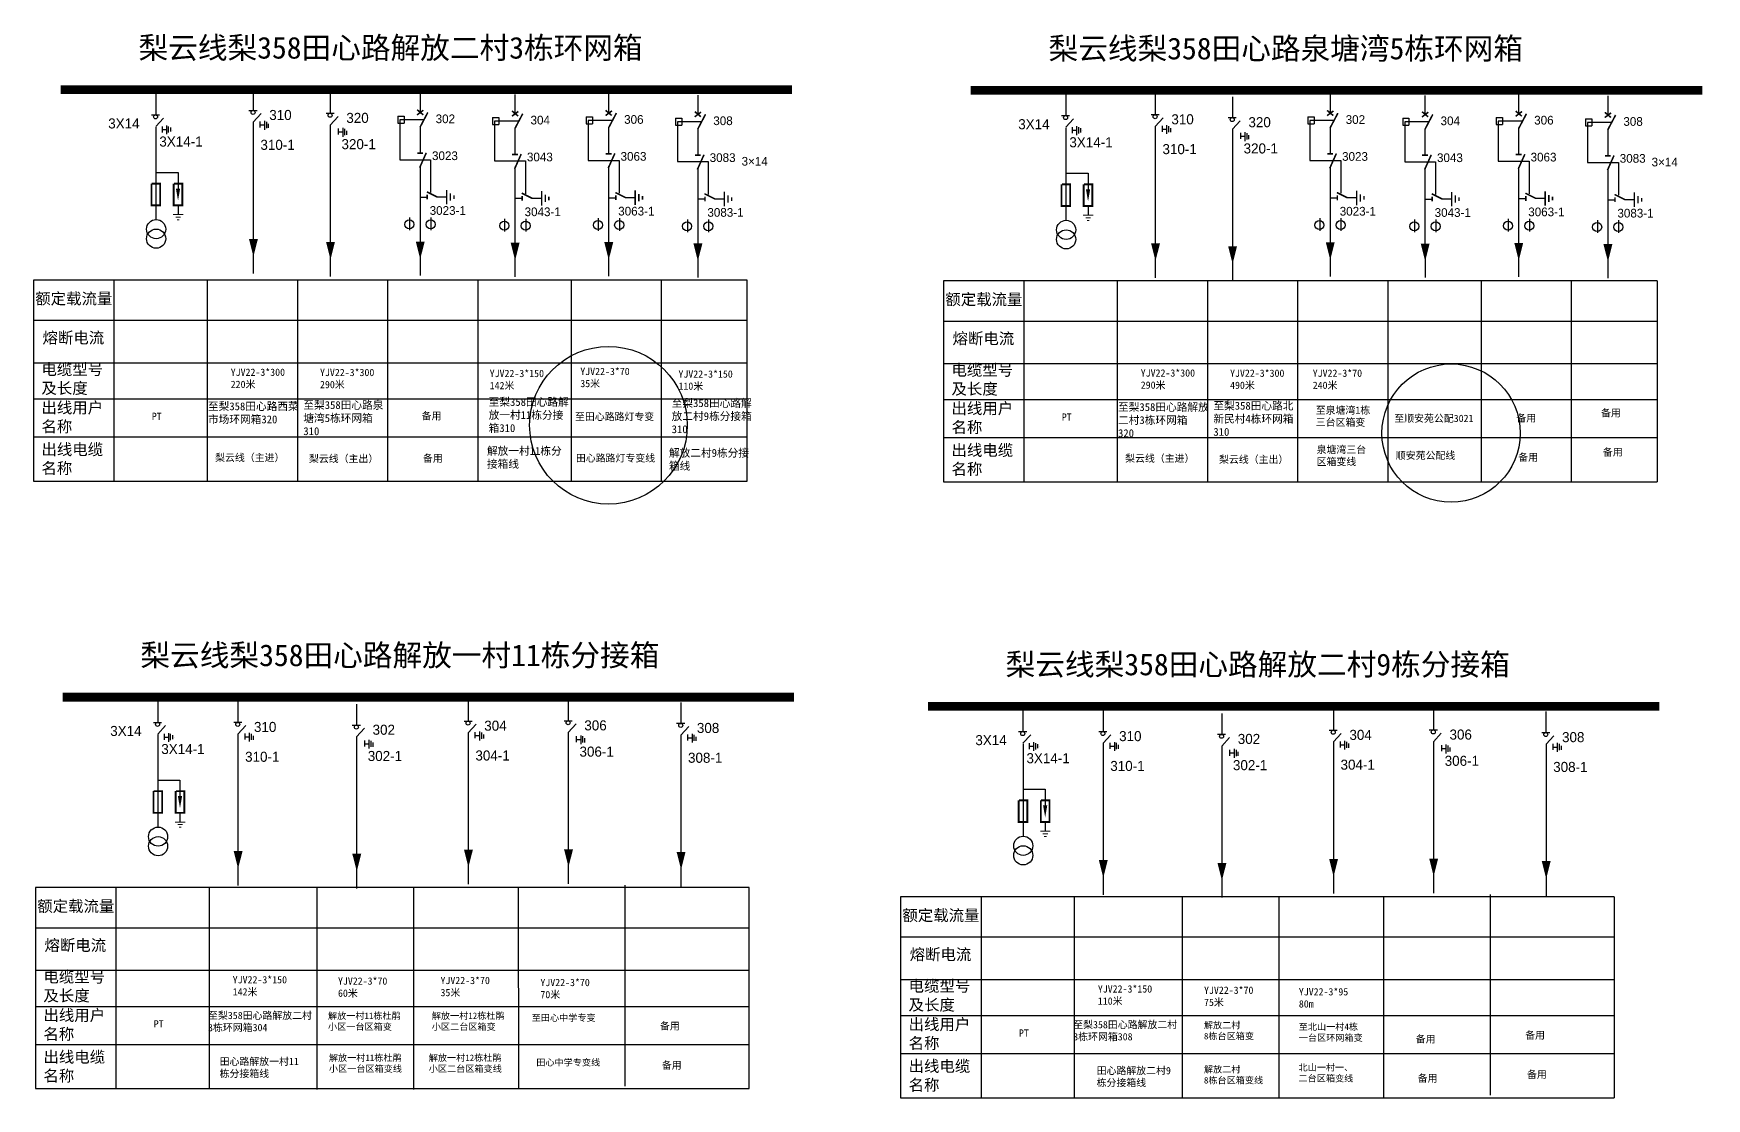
# Model space of a CAD drawing. Extents: x 69 to 1079, y -405 to -10.
# Drawn here: x 486.7 to 871.3, y -258.3 to -13.5 of the extents above; entities that cross this region are included whole.
import ezdxf

# ---------------------------------------------------------------- set-up
doc = ezdxf.new("R2010")
doc.units = 0
doc.header["$LTSCALE"] = 0.774411
doc.linetypes.add('DASHED', pattern=[0.45, 0.3, -0.15])
doc.linetypes.add('DASHED2', pattern=[9.525, 6.35, -3.175])
doc.layers.get('0').update_dxf_attribs({"linetype": 'CONTINUOUS'})
doc.layers.add('F11', color=7, linetype='CONTINUOUS')
doc.styles.add('hztxt_txtstyle_0.00_0_0', font='', dxfattribs={"bigfont": 'hztxt.shx'})
doc.styles.add('hztxt_txtstyle_1.67_0_0', font='', dxfattribs={"height": 1.668838, "bigfont": 'hztxt.shx'})
doc.styles.add('hztxt_txtstyle_2.00_0_0', font='', dxfattribs={"height": 2, "bigfont": 'hztxt.shx'})
doc.styles.add('hztxt_txtstyle_2.31_0_0', font='', dxfattribs={"height": 2.307931, "bigfont": 'hztxt.shx'})
doc.styles.add('KaiTi_GB2312_txtstyle_1.80_0_0', font='', dxfattribs={"height": 1.8})
doc.styles.add('KaiTi_GB2312_txtstyle_5.00_0_0', font='', dxfattribs={"height": 5})
doc.styles.add('SimSun_txtstyle_1.50_0_0', font='', dxfattribs={"height": 1.5})
doc.styles.add('字体', font='', dxfattribs={"height": 2.5})
doc.styles.get('hztxt_txtstyle_0.00_0_0').set_extended_font_data('hztxt')
doc.styles.get('hztxt_txtstyle_1.67_0_0').set_extended_font_data('hztxt')
doc.styles.get('hztxt_txtstyle_2.00_0_0').set_extended_font_data('hztxt')
doc.styles.get('hztxt_txtstyle_2.31_0_0').set_extended_font_data('hztxt')
doc.styles.get('KaiTi_GB2312_txtstyle_1.80_0_0').set_extended_font_data('KaiTi_GB2312')
doc.styles.get('KaiTi_GB2312_txtstyle_5.00_0_0').set_extended_font_data('KaiTi_GB2312')
doc.styles.get('SimSun_txtstyle_1.50_0_0').set_extended_font_data('SimSun')
doc.styles.get('字体').set_extended_font_data('KaiTi_GB2312')

# ---------------------------------------------------------------- blocks, each defined once
blk = doc.blocks.new('JD')
for points in [[(-2, 0.2), (-2, -0.2), (2, 0.2), (2, -0.2)], [(1, -1.2), (1, -0.8), (-1, -1.2), (-1, -0.8)], [(-0.5, -1.8), (-0.5, -2.2), (0.5, -1.8), (0.5, -2.2)]]:
    blk.add_trace(points)

msp = doc.modelspace()

# ---------------------------------------------------------------- linework, layer by layer
for p, q in [((575.52, -27.27), (575.52, -31.7)), ((597.34, -27.57), (597.34, -31.99)), ((618.87, -27.42), (618.87, -31.84)), ((639.37, -27.71), (639.37, -32.14)), ((784.75, -27.44), (784.75, -31.87)), ((806.57, -27.74), (806.57, -32.16)), ((828.09, -27.59), (828.09, -32.01)), ((848.59, -27.88), (848.59, -32.31)), ((570.4, -32.53), (571.84, -32.53)), ((570.4, -32.53), (570.4, -34.13)), ((570.4, -34.13), (571.84, -34.13)), ((570.86, -33.37), (570.86, -42.52)), ((576.24, -33.37), (570.86, -33.37)), ((571.84, -32.53), (571.84, -34.13)), ((592.22, -32.83), (593.66, -32.83)), ((592.22, -32.83), (592.22, -34.42)), ((592.22, -34.42), (593.66, -34.42)), ((592.68, -33.66), (592.68, -42.82)), ((598.06, -33.66), (592.68, -33.66)), ((593.66, -32.83), (593.66, -34.42)), ((613.74, -32.68), (615.18, -32.68)), ((613.74, -32.68), (613.74, -34.28)), ((613.74, -34.28), (615.18, -34.28)), ((614.2, -33.51), (614.2, -42.67)), ((619.59, -33.51), (614.2, -33.51)), ((615.18, -32.68), (615.18, -34.28)), ((634.24, -32.97), (635.68, -32.97)), ((634.24, -32.97), (634.24, -34.57)), ((634.24, -34.57), (635.68, -34.57)), ((634.7, -33.81), (634.7, -42.96)), ((640.09, -33.81), (634.7, -33.81)), ((635.68, -32.97), (635.68, -34.57)), ((779.63, -32.7), (781.07, -32.7)), ((779.63, -32.7), (779.63, -34.3)), ((779.63, -34.3), (781.07, -34.3)), ((780.08, -33.53), (780.08, -42.69)), ((785.47, -33.53), (780.08, -33.53)), ((781.07, -32.7), (781.07, -34.3)), ((801.44, -32.99), (802.88, -32.99)), ((801.44, -32.99), (801.44, -34.59)), ((801.44, -34.59), (802.88, -34.59)), ((801.9, -33.83), (801.9, -42.99)), ((807.29, -33.83), (801.9, -33.83)), ((802.88, -32.99), (802.88, -34.59)), ((822.97, -32.85), (824.41, -32.85)), ((822.97, -32.85), (822.97, -34.45)), ((822.97, -34.45), (824.41, -34.45)), ((823.43, -33.68), (823.43, -42.84)), ((828.81, -33.68), (823.43, -33.68)), ((824.41, -32.85), (824.41, -34.45)), ((843.47, -33.14), (844.91, -33.14)), ((843.47, -33.14), (843.47, -34.74)), ((843.93, -33.97), (843.93, -43.13)), ((849.31, -33.97), (843.93, -33.97)), ((844.91, -33.14), (844.91, -34.74)), ((514.81, -35.02), (514.81, -56.37)), ((575.52, -34.97), (575.52, -40.92)), ((597.34, -35.27), (597.34, -41.21)), ((618.87, -35.12), (618.87, -41.07)), ((639.37, -35.41), (639.37, -41.36)), ((724.03, -35.19), (724.03, -56.54)), ((784.75, -35.14), (784.75, -41.09)), ((806.57, -35.43), (806.57, -41.38)), ((828.09, -35.29), (828.09, -41.24)), ((843.47, -34.74), (844.91, -34.74)), ((848.59, -35.58), (848.59, -41.53)), ((514.79, -45.48), (519.89, -45.48)), ((519.89, -45.48), (519.89, -49.21)), ((570.86, -42.52), (577.96, -42.52)), ((575.52, -43.9), (575.52, -61.46)), ((577.96, -42.52), (577.96, -50.08)), ((592.68, -42.82), (599.78, -42.82)), ((597.34, -44.19), (597.34, -61.75)), ((599.78, -42.82), (599.78, -50.37)), ((614.2, -42.67), (621.3, -42.67)), ((618.87, -44.04), (618.87, -61.61)), ((621.3, -42.67), (621.3, -50.23)), ((634.7, -42.96), (641.8, -42.96)), ((639.37, -44.34), (639.37, -61.9)), ((641.8, -42.96), (641.8, -50.52)), ((724.01, -45.65), (729.11, -45.65)), ((729.11, -45.65), (729.11, -49.38)), ((780.08, -42.69), (787.19, -42.69)), ((784.75, -44.07), (784.75, -61.63)), ((787.19, -42.69), (787.19, -50.25)), ((801.9, -42.99), (809, -42.99)), ((806.57, -44.36), (806.57, -61.92)), ((809, -42.99), (809, -50.54)), ((823.43, -42.84), (830.53, -42.84)), ((828.09, -44.21), (828.09, -61.78)), ((830.53, -42.84), (830.53, -50.39)), ((843.93, -43.13), (851.03, -43.13)), ((848.59, -44.51), (848.59, -62.07)), ((851.03, -43.13), (851.03, -50.69)), ((519.89, -53.12), (519.89, -55.05)), ((575.52, -51.11), (577.18, -51.11)), ((579.35, -51.06), (581.62, -51.06)), ((597.34, -51.4), (599, -51.4)), ((601.17, -51.36), (603.43, -51.36)), ((618.87, -51.26), (620.53, -51.26)), ((622.7, -51.21), (624.96, -51.21)), ((639.37, -51.55), (641.03, -51.55)), ((643.2, -51.5), (645.46, -51.5)), ((729.11, -53.29), (729.11, -55.22)), ((784.75, -51.28), (786.41, -51.28)), ((788.58, -51.23), (790.84, -51.23)), ((806.57, -51.57), (808.23, -51.57)), ((810.4, -51.52), (812.66, -51.52)), ((828.09, -51.42), (829.75, -51.42)), ((831.92, -51.38), (834.18, -51.38)), ((848.59, -51.72), (850.25, -51.72)), ((852.42, -51.67), (854.68, -51.67)), ((573.14, -55.8), (573.14, -58.73)), ((578.02, -55.8), (578.02, -58.73)), ((594.95, -56.09), (594.95, -59.02)), ((599.83, -56.09), (599.83, -59.02)), ((616.48, -55.95), (616.48, -58.87)), ((621.36, -55.95), (621.36, -58.87)), ((636.98, -56.24), (636.98, -59.17)), ((641.86, -56.24), (641.86, -59.17)), ((782.36, -55.97), (782.36, -58.9)), ((787.24, -55.97), (787.24, -58.9)), ((804.18, -56.26), (804.18, -59.19)), ((809.06, -56.26), (809.06, -59.19)), ((825.7, -56.12), (825.7, -59.04)), ((830.58, -56.12), (830.58, -59.04)), ((846.2, -56.41), (846.2, -59.33)), ((851.08, -56.41), (851.08, -59.33)), ((575.53, -63.82), (575.53, -69.17)), ((597.35, -64.11), (597.35, -69.46)), ((618.88, -63.97), (618.88, -69.31)), ((639.37, -64.26), (639.37, -69.61)), ((784.76, -63.99), (784.76, -69.34)), ((806.58, -64.28), (806.58, -69.63)), ((828.1, -64.13), (828.1, -69.48)), ((848.6, -64.43), (848.6, -69.77)), ((515.26, -174.66), (515.26, -196)), ((714.17, -176.77), (714.17, -198.11)), ((515.24, -185.11), (520.34, -185.11)), ((520.34, -185.11), (520.34, -188.84)), ((714.15, -187.22), (719.25, -187.22)), ((719.25, -187.22), (719.25, -190.95)), ((520.34, -192.75), (520.34, -194.68)), ((719.25, -194.86), (719.25, -196.79))]:
    msp.add_line(p, q)
at = {"linetype": 'Continuous'}
for p, q in [((486.65, -70.21), (486.65, -116.38)), ((515.6, -70.21), (486.65, -70.21)), ((650.7, -70.21), (515.6, -70.21)), ((610.33, -116.38), (610.32, -70.21)), ((631.03, -116.38), (631.02, -70.21)), ((650.77, -116.38), (650.76, -70.21)), ((695.87, -70.38), (695.87, -116.55)), ((724.83, -70.38), (695.87, -70.38)), ((859.93, -70.38), (724.83, -70.38)), ((819.55, -116.55), (819.54, -70.38)), ((840.25, -116.55), (840.25, -70.38)), ((860, -116.55), (859.99, -70.38)), ((486.65, -116.38), (650.7, -116.38)), ((695.87, -116.55), (859.93, -116.55)), ((487.11, -209.84), (487.11, -256.01)), ((516.06, -209.84), (487.11, -209.84)), ((651.16, -209.84), (516.06, -209.84)), ((598.21, -256.01), (598.2, -209.84)), ((622.72, -255.44), (622.72, -209.27)), ((651.23, -256.01), (651.22, -209.84)), ((821.63, -257.55), (821.62, -211.38)), ((686.01, -211.95), (686.01, -258.12)), ((714.97, -211.95), (686.01, -211.95)), ((850.07, -211.95), (714.97, -211.95)), ((797.12, -258.12), (797.11, -211.95)), ((850.13, -258.12), (850.13, -211.95)), ((487.11, -256.01), (651.16, -256.01)), ((686.01, -258.12), (850.07, -258.12))]:
    msp.add_line(p, q, dxfattribs=at)
at = {"linetype": 'ByBlock'}
for p, q in [((505.14, -70.1), (505.14, -116.38)), ((526.55, -70.1), (526.55, -116.38)), ((547.36, -70.1), (547.36, -116.38)), ((568.02, -70.1), (568.02, -116.38)), ((588.84, -70.1), (588.84, -116.38)), ((714.37, -70.27), (714.37, -116.55)), ((735.77, -70.27), (735.77, -116.55)), ((756.59, -70.27), (756.59, -116.55)), ((777.25, -70.27), (777.25, -116.55)), ((798.06, -70.27), (798.06, -116.55)), ((486.82, -79.44), (650.76, -79.44)), ((696.05, -79.6), (859.99, -79.6)), ((486.82, -89.18), (650.77, -89.18)), ((696.05, -89.34), (859.99, -89.34)), ((486.82, -97.5), (650.77, -97.5)), ((696.05, -97.66), (859.99, -97.66)), ((486.82, -106.23), (650.77, -106.23)), ((696.05, -106.39), (859.99, -106.39)), ((505.6, -209.73), (505.6, -256.01)), ((527.01, -209.73), (527.01, -256.01)), ((551.82, -209.92), (551.82, -256.2)), ((574.05, -209.92), (574.05, -256.2)), ((704.51, -211.84), (704.51, -258.12)), ((725.91, -211.84), (725.91, -258.12)), ((750.72, -212.03), (750.72, -258.31)), ((772.96, -212.03), (772.96, -258.31)), ((487.28, -219.07), (651.22, -219.07)), ((686.18, -221.18), (850.13, -221.18)), ((487.28, -228.81), (651.22, -228.81)), ((686.18, -230.92), (850.13, -230.92)), ((487.28, -237.13), (651.22, -237.13)), ((686.18, -239.24), (850.13, -239.24)), ((487.28, -245.86), (651.23, -245.86)), ((686.18, -247.97), (850.13, -247.97))]:
    msp.add_line(p, q, dxfattribs=at)
for points, const_width in [([(492.93, -26.43), (661.08, -26.43)], 2), ([(702.15, -26.6), (870.3, -26.6)], 2), ([(574.84, -32.23), (576.3, -31.14)], 0.36), ([(574.85, -31.03), (576.26, -32.21)], 0.36), ([(575.52, -35.07), (577.32, -31.65)], 0.36), ([(596.66, -32.53), (598.12, -31.43)], 0.36), ([(596.67, -31.33), (598.08, -32.5)], 0.36), ([(597.34, -35.36), (599.14, -31.94)], 0.36), ([(618.18, -32.38), (619.64, -31.29)], 0.36), ([(618.19, -31.18), (619.6, -32.36)], 0.36), ([(618.87, -35.21), (620.67, -31.8)], 0.36), ([(638.68, -32.67), (640.14, -31.58)], 0.36), ([(638.69, -31.47), (640.1, -32.65)], 0.36), ([(639.37, -35.5), (641.16, -32.09)], 0.36), ([(784.06, -32.4), (785.53, -31.31)], 0.36), ([(784.08, -31.2), (785.49, -32.38)], 0.36), ([(784.75, -35.23), (786.55, -31.82)], 0.36), ([(805.88, -32.7), (807.34, -31.6)], 0.36), ([(805.89, -31.5), (807.3, -32.67)], 0.36), ([(806.57, -35.53), (808.37, -32.11)], 0.36), ([(827.41, -32.55), (828.87, -31.45)], 0.36), ([(827.42, -31.35), (828.83, -32.52)], 0.36), ([(828.09, -35.38), (829.89, -31.97)], 0.36), ([(847.9, -32.84), (849.37, -31.75)], 0.36), ([(847.92, -31.64), (849.33, -32.82)], 0.36), ([(848.59, -35.67), (850.39, -32.26)], 0.36), ([(574.88, -41.02), (576.21, -41.02)], 0.36), ([(575.45, -44.34), (576.96, -40.94)], 0.36), ([(596.69, -41.31), (598.03, -41.31)], 0.36), ([(597.27, -44.63), (598.78, -41.23)], 0.36), ([(618.22, -41.16), (619.55, -41.16)], 0.36), ([(618.79, -44.48), (620.31, -41.09)], 0.36), ([(638.72, -41.46), (640.05, -41.46)], 0.36), ([(639.29, -44.78), (640.81, -41.38)], 0.36), ([(784.1, -41.19), (785.44, -41.19)], 0.36), ([(784.67, -44.51), (786.19, -41.11)], 0.36), ([(805.92, -41.48), (807.25, -41.48)], 0.36), ([(806.49, -44.8), (808.01, -41.4)], 0.36), ([(827.44, -41.33), (828.78, -41.33)], 0.36), ([(828.02, -44.65), (829.53, -41.26)], 0.36), ([(847.94, -41.62), (849.28, -41.62)], 0.36), ([(848.52, -44.95), (850.03, -41.55)], 0.36), ([(513.79, -48.03), (513.79, -53), (515.78, -53), (515.78, -48.03), (513.85, -48.03)], 0.42), ([(518.89, -48.03), (518.89, -53), (520.88, -53), (520.88, -48.03), (518.95, -48.03)], 0.42), ([(577.09, -49.91), (579.49, -51.11)], 0.36), ([(620.43, -50.06), (622.83, -51.26)], 0.36), ([(723.02, -48.2), (723.02, -53.17), (725.01, -53.17), (725.01, -48.2), (723.08, -48.2)], 0.42), ([(728.11, -48.2), (728.11, -53.17), (730.1, -53.17), (730.1, -48.2), (728.18, -48.2)], 0.42), ([(786.32, -50.08), (788.72, -51.28)], 0.36), ([(577.18, -50.56), (577.18, -51.66)], 0.36), ([(598.91, -50.2), (601.31, -51.4)], 0.36), ([(599, -50.85), (599, -51.96)], 0.36), ([(620.53, -50.7), (620.53, -51.81)], 0.36), ([(640.93, -50.35), (643.33, -51.55)], 0.36), ([(641.03, -51), (641.03, -52.1)], 0.36), ([(786.41, -50.72), (786.41, -51.83)], 0.36), ([(808.13, -50.37), (810.53, -51.57)], 0.36), ([(808.23, -51.02), (808.23, -52.12)], 0.36), ([(829.66, -50.23), (832.06, -51.42)], 0.36), ([(829.75, -50.87), (829.75, -51.98)], 0.36), ([(850.16, -50.52), (852.56, -51.72)], 0.36), ([(850.25, -51.16), (850.25, -52.27)], 0.36), ([(493.38, -166.06), (661.53, -166.06)], 2), ([(692.29, -168.17), (860.44, -168.17)], 2), ([(514.25, -187.66), (514.25, -192.63), (516.24, -192.63), (516.24, -187.66), (514.31, -187.66)], 0.42), ([(519.35, -187.66), (519.35, -192.63), (521.34, -192.63), (521.34, -187.66), (519.41, -187.66)], 0.42), ([(713.15, -189.77), (713.15, -194.74), (715.14, -194.74), (715.14, -189.77), (713.22, -189.77)], 0.42), ([(718.25, -189.77), (718.25, -194.74), (720.24, -194.74), (720.24, -189.77), (718.32, -189.77)], 0.42)]:
    msp.add_lwpolyline(points, dxfattribs=dict(const_width=const_width))
for points in [[(519.89, -49.15, 0.98, 0, 0), (519.89, -51.94, 0, 0, 0)], [(729.11, -49.31, 0.98, 0, 0), (729.11, -52.11, 0, 0, 0)], [(537.22, -60.75, 2.05, 0, 0), (537.22, -64.82, 0, 0, 0)], [(554.94, -61.42, 2.05, 0, 0), (554.94, -65.48, 0, 0, 0)], [(575.57, -61.33, 2.05, 0, 0), (575.57, -65.39, 0, 0, 0)], [(597.39, -61.62, 2.05, 0, 0), (597.39, -65.68, 0, 0, 0)], [(618.91, -61.47, 2.05, 0, 0), (618.91, -65.54, 0, 0, 0)], [(639.41, -61.77, 2.05, 0, 0), (639.41, -65.83, 0, 0, 0)], [(744.62, -61.74, 2.05, 0, 0), (744.62, -65.8, 0, 0, 0)], [(762.34, -62.41, 2.05, 0, 0), (762.34, -66.47, 0, 0, 0)], [(784.79, -61.5, 2.05, 0, 0), (784.79, -65.56, 0, 0, 0)], [(806.61, -61.79, 2.05, 0, 0), (806.61, -65.85, 0, 0, 0)], [(828.13, -61.64, 2.05, 0, 0), (828.13, -65.71, 0, 0, 0)], [(848.63, -61.93, 2.05, 0, 0), (848.63, -66, 0, 0, 0)], [(520.34, -188.78, 0.98, 0, 0), (520.34, -191.57, 0, 0, 0)], [(719.25, -190.89, 0.98, 0, 0), (719.25, -193.68, 0, 0, 0)], [(533.7, -201.41, 2.05, 0, 0), (533.7, -205.47, 0, 0, 0)], [(560.98, -202.05, 2.05, 0, 0), (560.98, -206.11, 0, 0, 0)], [(586.65, -201.11, 2.05, 0, 0), (586.65, -205.18, 0, 0, 0)], [(609.66, -201.04, 2.05, 0, 0), (609.66, -205.11, 0, 0, 0)], [(635.54, -201.64, 2.05, 0, 0), (635.54, -205.7, 0, 0, 0)], [(732.61, -203.52, 2.05, 0, 0), (732.61, -207.58, 0, 0, 0)], [(759.89, -204.16, 2.05, 0, 0), (759.89, -208.22, 0, 0, 0)], [(785.56, -203.22, 2.05, 0, 0), (785.56, -207.29, 0, 0, 0)], [(808.57, -203.15, 2.05, 0, 0), (808.57, -207.22, 0, 0, 0)], [(834.44, -203.75, 2.05, 0, 0), (834.44, -207.81, 0, 0, 0)]]:
    msp.add_lwpolyline(points, format="xyseb")
for centre, radius in [((514.85, -58.48), 2.2), ((573.08, -57.39), 1.04), ((577.96, -57.39), 1.04), ((594.9, -57.69), 1.04), ((599.78, -57.69), 1.04), ((616.43, -57.54), 1.04), ((621.31, -57.54), 1.04), ((636.93, -57.83), 1.04), ((641.81, -57.83), 1.04), ((724.07, -58.65), 2.2), ((782.31, -57.56), 1.04), ((787.19, -57.56), 1.04), ((804.13, -57.85), 1.04), ((809.01, -57.85), 1.04), ((825.65, -57.71), 1.04), ((830.53, -57.71), 1.04), ((846.15, -58), 1.04), ((851.03, -58), 1.04), ((514.85, -60.68), 2.2), ((724.07, -60.84), 2.2), ((515.3, -198.11), 2.2), ((515.3, -200.31), 2.2), ((714.21, -200.22), 2.2), ((714.21, -202.42), 2.2)]:
    msp.add_circle(centre, radius)
at = {"color": 1, "linetype": 'Continuous'}
for centre, radius in [((618.85, -103.56), 18.12), ((812.57, -105.36), 15.89)]:
    msp.add_circle(centre, radius, dxfattribs=at)
at = {"layer": 'F11', "lineweight": -3}
for p, q in [((537.16, -26.39), (537.16, -31.15)), ((514.75, -27.41), (514.75, -32.17)), ((554.89, -27.05), (554.89, -31.81)), ((723.97, -27.58), (723.97, -32.34)), ((744.56, -27.37), (744.56, -32.13)), ((762.29, -28.04), (762.29, -32.8)), ((513.79, -32.21), (515.64, -32.21)), ((514.76, -34.91), (516.56, -32.94)), ((536.2, -31.19), (538.06, -31.19)), ((537.17, -33.88), (538.98, -31.91)), ((537.17, -33.88), (537.17, -68.7)), ((538.73, -33.77), (538.73, -35.15)), ((538.77, -34.53), (539.75, -34.53)), ((539.76, -33.6), (539.76, -35.63)), ((540.19, -33.82), (540.19, -35.24)), ((540.64, -34.27), (540.64, -35.2)), ((553.93, -31.85), (555.78, -31.85)), ((554.9, -34.55), (556.7, -32.58)), ((554.9, -34.55), (554.9, -69.37)), ((723.01, -32.38), (724.87, -32.38)), ((723.98, -35.08), (725.79, -33.11)), ((743.6, -32.17), (745.46, -32.17)), ((744.57, -34.87), (746.37, -32.9)), ((747.15, -34.59), (747.15, -36.61)), ((761.33, -32.84), (763.18, -32.84)), ((762.29, -35.54), (764.1, -33.57)), ((516.21, -34.87), (516.21, -36.25)), ((516.23, -35.59), (517.21, -35.59)), ((517.22, -34.67), (517.22, -36.69)), ((517.65, -34.88), (517.65, -36.31)), ((518.14, -35.13), (518.14, -36.07)), ((518.61, -35.72), (518.61, -35.72)), ((556.72, -35.39), (556.72, -36.77)), ((556.76, -36.15), (557.74, -36.15)), ((557.75, -35.22), (557.75, -37.24)), ((558.18, -35.44), (558.18, -36.86)), ((558.63, -35.88), (558.63, -36.82)), ((725.43, -35.04), (725.43, -36.42)), ((725.45, -35.76), (726.44, -35.76)), ((726.44, -34.83), (726.44, -36.86)), ((726.88, -35.05), (726.88, -36.48)), ((727.37, -35.3), (727.37, -36.24)), ((727.83, -35.89), (727.83, -35.89)), ((744.57, -34.87), (744.57, -69.69)), ((746.12, -34.76), (746.12, -36.14)), ((746.16, -35.52), (747.15, -35.52)), ((747.59, -34.81), (747.59, -36.23)), ((748.04, -35.25), (748.04, -36.19)), ((762.29, -35.54), (762.29, -70.36)), ((764.12, -36.37), (764.12, -37.76)), ((764.16, -37.13), (765.14, -37.13)), ((765.14, -36.21), (765.14, -38.23)), ((765.58, -36.42), (765.58, -37.85)), ((766.03, -36.87), (766.03, -37.81)), ((515.21, -167.05), (515.21, -171.81)), ((533.65, -167.04), (533.65, -171.8)), ((560.92, -167.68), (560.92, -172.44)), ((586.6, -166.75), (586.6, -171.51)), ((609.61, -166.68), (609.61, -171.44)), ((635.48, -167.27), (635.48, -172.03)), ((714.11, -169.16), (714.11, -173.92)), ((732.55, -169.15), (732.55, -173.91)), ((785.5, -168.86), (785.5, -173.62)), ((808.51, -168.79), (808.51, -173.55)), ((514.25, -171.85), (516.1, -171.85)), ((515.21, -174.55), (517.02, -172.57)), ((532.69, -171.84), (534.54, -171.84)), ((533.66, -174.54), (535.46, -172.57)), ((559.96, -172.48), (561.82, -172.48)), ((585.64, -171.55), (587.49, -171.55)), ((586.6, -174.25), (588.41, -172.28)), ((608.64, -171.48), (610.5, -171.48)), ((609.61, -174.18), (611.42, -172.2)), ((634.52, -172.07), (636.37, -172.07)), ((635.49, -174.77), (637.29, -172.8)), ((759.83, -169.79), (759.83, -174.55)), ((834.39, -169.38), (834.39, -174.14)), ((516.67, -174.5), (516.67, -175.88)), ((516.68, -175.23), (517.67, -175.23)), ((517.67, -174.3), (517.67, -176.32)), ((518.11, -174.52), (518.11, -175.94)), ((518.6, -174.77), (518.6, -175.7)), ((519.06, -175.36), (519.06, -175.36)), ((533.66, -174.54), (533.66, -209.36)), ((535.21, -174.42), (535.21, -175.8)), ((535.25, -175.18), (536.24, -175.18)), ((536.24, -174.26), (536.24, -176.28)), ((536.68, -174.47), (536.68, -175.9)), ((537.13, -174.92), (537.13, -175.86)), ((560.93, -175.18), (562.74, -173.21)), ((560.93, -175.18), (560.93, -210)), ((562.75, -176.02), (562.75, -177.4)), ((562.79, -176.78), (563.78, -176.78)), ((563.78, -175.85), (563.78, -177.87)), ((564.22, -176.07), (564.22, -177.49)), ((564.67, -176.51), (564.67, -177.45)), ((586.6, -174.25), (586.6, -209.07)), ((588.16, -174.13), (588.16, -175.51)), ((588.2, -174.89), (589.18, -174.89)), ((589.19, -173.96), (589.19, -175.99)), ((589.63, -174.18), (589.63, -175.61)), ((590.08, -174.63), (590.08, -175.56)), ((609.61, -174.18), (609.61, -209)), ((611.43, -175.01), (611.43, -176.39)), ((611.47, -175.77), (612.46, -175.77)), ((612.46, -174.84), (612.46, -176.87)), ((612.9, -175.06), (612.9, -176.48)), ((613.35, -175.51), (613.35, -176.44)), ((635.49, -174.77), (635.49, -209.59)), ((637.04, -174.65), (637.04, -176.03)), ((637.08, -175.41), (638.07, -175.41)), ((638.07, -174.48), (638.07, -176.51)), ((638.51, -174.7), (638.51, -176.13)), ((638.96, -175.15), (638.96, -176.09)), ((713.15, -173.96), (715.01, -173.96)), ((714.12, -176.66), (715.92, -174.68)), ((715.57, -176.61), (715.57, -177.99)), ((716.58, -176.41), (716.58, -178.43)), ((717.02, -176.63), (717.02, -178.05)), ((717.51, -176.88), (717.51, -177.81)), ((731.59, -173.95), (733.45, -173.95)), ((732.56, -176.65), (734.37, -174.68)), ((732.56, -176.65), (732.56, -211.47)), ((734.12, -176.53), (734.12, -177.91)), ((735.15, -176.37), (735.15, -178.39)), ((735.58, -176.58), (735.58, -178.01)), ((758.87, -174.59), (760.73, -174.59)), ((759.84, -177.29), (761.64, -175.32)), ((784.54, -173.66), (786.4, -173.66)), ((785.51, -176.36), (787.31, -174.39)), ((785.51, -176.36), (785.51, -211.18)), ((787.06, -176.24), (787.06, -177.62)), ((788.09, -176.07), (788.09, -178.1)), ((788.53, -176.29), (788.53, -177.72)), ((788.98, -176.74), (788.98, -177.67)), ((807.55, -173.59), (809.41, -173.59)), ((808.52, -176.29), (810.32, -174.31)), ((808.52, -176.29), (808.52, -211.11)), ((833.43, -174.18), (835.28, -174.18)), ((834.4, -176.88), (836.2, -174.91)), ((834.4, -176.88), (834.4, -211.7)), ((835.95, -176.76), (835.95, -178.14)), ((836.98, -176.59), (836.98, -178.62)), ((837.42, -176.81), (837.42, -178.24)), ((715.59, -177.34), (716.58, -177.34)), ((717.97, -177.47), (717.97, -177.47)), ((734.16, -177.29), (735.14, -177.29)), ((736.03, -177.03), (736.03, -177.97)), ((759.84, -177.29), (759.84, -212.11)), ((761.66, -178.13), (761.66, -179.51)), ((761.7, -178.89), (762.69, -178.89)), ((762.69, -177.96), (762.69, -179.98)), ((763.13, -178.18), (763.13, -179.6)), ((763.58, -178.62), (763.58, -179.56)), ((787.1, -177), (788.09, -177)), ((810.34, -177.12), (810.34, -178.5)), ((810.38, -177.88), (811.37, -177.88)), ((811.37, -176.95), (811.37, -178.98)), ((811.81, -177.17), (811.81, -178.59)), ((812.26, -177.62), (812.26, -178.55)), ((835.99, -177.52), (836.97, -177.52)), ((837.87, -177.26), (837.87, -178.2))]:
    msp.add_line(p, q, dxfattribs=at)
for centre in [(514.72, -32.68), (537.13, -31.66), (554.85, -32.32), (723.94, -32.85), (744.53, -32.64), (762.25, -33.31), (515.17, -172.32), (533.62, -172.31), (560.89, -172.95), (586.56, -172.02), (609.57, -171.95), (635.45, -172.54), (714.08, -174.43), (732.52, -174.42), (759.8, -175.06), (785.47, -174.13), (808.48, -174.06), (834.35, -174.65)]:
    msp.add_circle(centre, 0.459, dxfattribs=at)

# ---------------------------------------------------------------- block references
at = {"xscale": 0.8399999998509884, "yscale": 0.8399999998509884, "zscale": 0.84, "rotation": 90}
for p in [(581.65, -51.13), (603.47, -51.42), (624.99, -51.27), (645.49, -51.57), (790.87, -51.3), (812.69, -51.59), (834.21, -51.44), (854.71, -51.74)]:
    msp.add_blockref('JD', p, dxfattribs=at)
at = {"xscale": 0.5879999999770007, "yscale": 0.5879999998956009, "zscale": 0.588}
for p in [(519.92, -55.14), (729.14, -55.3), (520.38, -194.77), (719.28, -196.88)]:
    msp.add_blockref('JD', p, dxfattribs=at)

# ---------------------------------------------------------------- texts
at = {"style": 'hztxt_txtstyle_2.00_0_0'}
for s, p in [('302', (579.11, -34.13)), ('304', (600.93, -34.42)), ('306', (622.45, -34.27)), ('308', (642.95, -34.57)), ('302', (788.34, -34.3)), ('304', (810.15, -34.59)), ('306', (831.68, -34.44)), ('308', (852.18, -34.74)), ('3023', (578.28, -42.61)), ('3043', (600.1, -42.9)), ('3063', (621.63, -42.76)), ('3083', (642.12, -43.05)), ('3×14', (649.45, -43.89)), ('3023', (787.51, -42.78)), ('3043', (809.33, -43.07)), ('3063', (830.85, -42.93)), ('3083', (851.35, -43.22)), ('3×14', (858.67, -44.06)), ('3023-1', (577.74, -55.2)), ('3043-1', (599.56, -55.5)), ('3063-1', (621.09, -55.35)), ('3083-1', (641.59, -55.64)), ('3023-1', (786.97, -55.37)), ('3043-1', (808.79, -55.67)), ('3063-1', (830.31, -55.52)), ('3083-1', (850.81, -55.81))]:
    msp.add_text(s, height=2, dxfattribs=at).set_placement(p)
at = {"attachment_point": 1}
for s, insert, char_height, width, style in [('{\\fSimSun|b0|i0|c134|p2;梨云线梨}358{\\fSimSun|b0|i0|c134|p2;田心路解放二村3栋环网箱}', (510.8, -14.29), 5, 124.0694, '字体'), ('{\\fSimSun|b0|i0|c134|p2;梨云线梨}358{\\fSimSun|b0|i0|c134|p2;田心路泉塘湾5栋环网箱}', (720.02, -14.46), 5, 124.0694, '字体'), ('{\\fSimSun|b0|i0|c134|p2;至梨}358{\\fSimSun|b0|i0|c134|p2;田心路西菜市场环网箱320}', (526.77, -98.31), 1.8, 20.8147, '字体'), ('{\\fSimSun|b0|i0|c134|p2;至梨}358{\\fSimSun|b0|i0|c134|p2;田心路泉塘湾5栋环网箱310}', (548.7, -98.02), 1.8, 18.837, '字体'), ('{\\fSimSun|b0|i0|c134|p2;至梨}358{\\fSimSun|b0|i0|c134|p2;田心路解放一村11栋分接箱310}', (591.3, -97.31), 1.8, 18.837, 'KaiTi_GB2312_txtstyle_1.80_0_0'), ('{\\fSimSun|b0|i0|c134|p2;至梨}358{\\fSimSun|b0|i0|c134|p2;田心路解放二村9栋分接箱310}', (633.38, -97.57), 1.8, 18.837, '字体'), ('{\\fSimSun|b0|i0|c134|p2;至梨}358{\\fSimSun|b0|i0|c134|p2;田心路解放二村3栋环网箱\\P320}', (736, -98.48), 1.8, 20.8147, '字体'), ('{\\fSimSun|b0|i0|c134|p2;至梨}358{\\fSimSun|b0|i0|c134|p2;田心路北新民村4栋环网箱310}', (757.92, -98.18), 1.8, 18.837, '字体'), ('{\\fSimSun|b0|i0|c134|p2;解放一村11栋分接箱线}', (590.92, -108.56), 1.8, 18.837, 'KaiTi_GB2312_txtstyle_1.80_0_0'), ('{\\fSimSun|b0|i0|c134|p2;解放二村9栋分接箱线}', (632.75, -109.01), 1.8, 18.837, '字体'), ('{\\fSimSun|b0|i0|c134|p2;梨云线梨}358{\\fSimSun|b0|i0|c134|p2;田心路解放一村11栋分接箱}', (511.25, -153.92), 5, 142.7038, 'KaiTi_GB2312_txtstyle_5.00_0_0'), ('{\\fSimSun|b0|i0|c134|p2;梨云线梨}358{\\fSimSun|b0|i0|c134|p2;田心路解放二村9栋分接箱}', (710.16, -156.03), 5, 142.7038, '字体')]:
    msp.add_mtext(s, dxfattribs=dict(at, insert=insert, char_height=char_height, width=width, style=style))
at = {"linetype": 'DASHED', "attachment_point": 1}
for s, insert, char_height, width, style in [('{\\f\uffbfﾬￌﾣﾤ_GB2312|b0|i0|c134|p49;额定载流量}', (487.06, -73.15), 2.6, 28.7366, 'hztxt_txtstyle_0.00_0_0'), ('{\\f\uffbfﾬￌﾣﾤ_GB2312|b0|i0|c134|p49;额定载流量}', (696.29, -73.32), 2.6, 28.7366, 'hztxt_txtstyle_0.00_0_0'), ('{\\f\uffbfﾬￌﾣﾤ_GB2312|b0|i0|c134|p49;熔断电流}', (488.73, -82.14), 2.6, 28.7366, 'hztxt_txtstyle_0.00_0_0'), ('{\\f\uffbfﾬￌﾣﾤ_GB2312|b0|i0|c134|p49;熔断电流}', (697.95, -82.31), 2.6, 28.7366, 'hztxt_txtstyle_0.00_0_0'), ('{\\f\uffbfﾬￌﾣﾤ_GB2312|b0|i0|c134|p49;电缆型号及长度}', (488.48, -89.4), 2.6, 14.4991, 'hztxt_txtstyle_0.00_0_0'), ('{\\fSimSun|b0|i0|c134|p2;YJV22-3*300\\P220米}', (532, -90.54), 1.6688, 24.5783, 'hztxt_txtstyle_0.00_0_0'), ('{\\fSimSun|b0|i0|c134|p2;YJV22-3*300\\P290米}', (552.53, -90.59), 1.6688, 24.5783, 'hztxt_txtstyle_0.00_0_0'), ('{\\fSimSun|b0|i0|c134|p2;YJV22-3*150\\P142米}', (591.54, -90.82), 1.6688, 24.5783, 'hztxt_txtstyle_0.00_0_0'), ('{\\fSimSun|b0|i0|c134|p2;YJV22-3*70\\P35米}', (612.37, -90.35), 1.6688, 24.5783, 'hztxt_txtstyle_0.00_0_0'), ('{\\fSimSun|b0|i0|c134|p2;YJV22-3*150\\P110米}', (634.94, -90.95), 1.6688, 24.5783, 'hztxt_txtstyle_0.00_0_0'), ('{\\f\uffbfﾬￌﾣﾤ_GB2312|b0|i0|c134|p49;电缆型号及长度}', (697.71, -89.56), 2.6, 14.4991, 'hztxt_txtstyle_0.00_0_0'), ('{\\fSimSun|b0|i0|c134|p2;YJV22-3*300\\P290米}', (741.22, -90.71), 1.6688, 24.5783, 'hztxt_txtstyle_0.00_0_0'), ('{\\fSimSun|b0|i0|c134|p2;YJV22-3*300\\P490米}', (761.76, -90.76), 1.6688, 24.5783, 'hztxt_txtstyle_0.00_0_0'), ('{\\fSimSun|b0|i0|c134|p2;YJV22-3*70\\P240米}', (780.76, -90.76), 1.6688, 24.5783, 'hztxt_txtstyle_1.67_0_0'), ('{\\f\uffbfﾬￌﾣﾤ_GB2312|b0|i0|c134|p49;出线用户名称}', (488.48, -98.21), 2.6, 14.4991, 'hztxt_txtstyle_0.00_0_0'), ('{\\f\uffbfﾬￌﾣﾤ_GB2312|b0|i0|c134|p49;出线用户名称}', (697.71, -98.38), 2.6, 14.4991, 'hztxt_txtstyle_0.00_0_0'), ('{\\fSimSun|b0|i0|c134|p2;至泉塘湾1栋三台区箱变}', (781.46, -99.26), 1.6688, 13.6804, 'hztxt_txtstyle_0.00_0_0'), ('{\\fSimSun|b0|i0|c134|p2;备用}', (847.04, -99.88), 1.6688, 22.876, 'hztxt_txtstyle_0.00_0_0'), ('{\\fSimSun|b0|i0|c134|p2;PT}', (513.86, -100.68), 1.6688, 22.876, 'hztxt_txtstyle_0.00_0_0'), ('{\\fSimSun|b0|i0|c134|p2;备用}', (575.89, -100.58), 1.6688, 22.876, 'hztxt_txtstyle_0.00_0_0'), ('{\\fSimSun|b0|i0|c134|p2;至田心路路灯专变}', (611.15, -100.74), 1.6688, 22.876, 'hztxt_txtstyle_0.00_0_0'), ('{\\fSimSun|b0|i0|c134|p2;PT}', (723.08, -100.85), 1.6688, 22.876, 'hztxt_txtstyle_0.00_0_0'), ('{\\fSimSun|b0|i0|c134|p2;至顺安苑公配3021}', (799.52, -101.14), 1.6688, 22.876, 'hztxt_txtstyle_0.00_0_0'), ('{\\fSimSun|b0|i0|c134|p2;备用}', (827.57, -101.07), 1.6688, 22.876, 'hztxt_txtstyle_0.00_0_0'), ('{\\f\uffbfﾬￌﾣﾤ_GB2312|b0|i0|c134|p49;出线电缆名称}', (488.48, -107.81), 2.6, 14.4991, 'hztxt_txtstyle_0.00_0_0'), ('{\\f\uffbfﾬￌﾣﾤ_GB2312|b0|i0|c134|p49;出线电缆名称}', (697.71, -107.98), 2.6, 14.4991, 'hztxt_txtstyle_0.00_0_0'), ('{\\fSimSun|b0|i0|c134|p2;梨云线（主进）}', (528.41, -110.16), 1.6688, 24.5783, 'hztxt_txtstyle_0.00_0_0'), ('{\\fSimSun|b0|i0|c134|p2;梨云线（主出）}', (549.99, -110.41), 1.6688, 24.5783, 'hztxt_txtstyle_0.00_0_0'), ('{\\fSimSun|b0|i0|c134|p2;备用}', (576.2, -110.32), 1.6688, 22.876, 'hztxt_txtstyle_0.00_0_0'), ('{\\fSimSun|b0|i0|c134|p2;田心路路灯专变线}', (611.36, -110.27), 1.6688, 22.876, 'hztxt_txtstyle_0.00_0_0'), ('{\\fSimSun|b0|i0|c134|p2;梨云线（主进）}', (737.63, -110.33), 1.6688, 24.5783, 'hztxt_txtstyle_0.00_0_0'), ('{\\fSimSun|b0|i0|c134|p2;梨云线（主出）}', (759.22, -110.58), 1.6688, 24.5783, 'hztxt_txtstyle_0.00_0_0'), ('{\\fSimSun|b0|i0|c134|p2;泉塘湾三台区箱变线}', (781.66, -108.32), 1.6688, 11.4394, 'hztxt_txtstyle_0.00_0_0'), ('{\\fSimSun|b0|i0|c134|p2;顺安苑公配线}', (799.87, -109.66), 1.6688, 22.876, 'hztxt_txtstyle_0.00_0_0'), ('{\\fSimSun|b0|i0|c134|p2;备用}', (828.01, -110.09), 1.6688, 22.876, 'hztxt_txtstyle_0.00_0_0'), ('{\\fSimSun|b0|i0|c134|p2;备用}', (847.47, -108.9), 1.6688, 22.876, 'hztxt_txtstyle_0.00_0_0'), ('{\\f\uffbfﾬￌﾣﾤ_GB2312|b0|i0|c134|p49;额定载流量}', (487.52, -212.79), 2.6, 28.7366, 'hztxt_txtstyle_0.00_0_0'), ('{\\f\uffbfﾬￌﾣﾤ_GB2312|b0|i0|c134|p49;额定载流量}', (686.42, -214.9), 2.6, 28.7366, 'hztxt_txtstyle_0.00_0_0'), ('{\\f\uffbfﾬￌﾣﾤ_GB2312|b0|i0|c134|p49;熔断电流}', (489.18, -221.77), 2.6, 28.7366, 'hztxt_txtstyle_0.00_0_0'), ('{\\f\uffbfﾬￌﾣﾤ_GB2312|b0|i0|c134|p49;熔断电流}', (688.09, -223.88), 2.6, 28.7366, 'hztxt_txtstyle_0.00_0_0'), ('{\\f\uffbfﾬￌﾣﾤ_GB2312|b0|i0|c134|p49;电缆型号及长度}', (488.94, -229.03), 2.6, 14.4991, 'hztxt_txtstyle_0.00_0_0'), ('{\\fSimSun|b0|i0|c134|p2;YJV22-3*150\\P142米}', (532.46, -230.17), 1.6688, 24.5783, 'hztxt_txtstyle_0.00_0_0'), ('{\\fSimSun|b0|i0|c134|p2;YJV22-3*70\\P60米}', (556.66, -230.47), 1.6688, 24.5783, 'hztxt_txtstyle_1.67_0_0'), ('{\\fSimSun|b0|i0|c134|p2;YJV22-3*70\\P35米}', (580.23, -230.34), 1.6688, 24.5783, 'hztxt_txtstyle_1.67_0_0'), ('{\\fSimSun|b0|i0|c134|p2;YJV22-3*70\\P70米}', (603.2, -230.8), 1.6688, 24.5783, 'hztxt_txtstyle_1.67_0_0'), ('{\\f\uffbfﾬￌﾣﾤ_GB2312|b0|i0|c134|p49;电缆型号及长度}', (687.85, -231.14), 2.6, 14.4991, 'hztxt_txtstyle_0.00_0_0'), ('{\\fSimSun|b0|i0|c134|p2;YJV22-3*150\\P110米}', (731.36, -232.28), 1.6688, 24.5783, 'hztxt_txtstyle_0.00_0_0'), ('{\\fSimSun|b0|i0|c134|p2;YJV22-3*70\\P75米}', (755.77, -232.58), 1.6688, 24.5783, 'hztxt_txtstyle_1.67_0_0'), ('{\\fSimSun|b0|i0|c134|p2;YJV22-3*95\\P80m}', (777.57, -232.94), 1.6688, 24.5783, 'hztxt_txtstyle_1.67_0_0'), ('{\\f\uffbfﾬￌﾣﾤ_GB2312|b0|i0|c134|p49;出线用户名称}', (488.94, -237.85), 2.6, 14.4991, 'hztxt_txtstyle_0.00_0_0'), ('{\\fSimSun|b0|i0|c134|p2;至梨\\fKaiTi_GB2312|b0|i0|c134|p49;358\\fSimSun|b0|i0|c134|p2;田心路解放二村3栋环网箱304}', (526.79, -238.38), 1.6688, 24.5783, 'hztxt_txtstyle_0.00_0_0'), ('{\\fSimSun|b0|i0|c134|p2;PT}', (514.31, -240.31), 1.6688, 22.876, 'hztxt_txtstyle_0.00_0_0'), ('{\\fSimSun|b0|i0|c134|p2;备用}', (630.69, -240.8), 1.6688, 22.876, 'hztxt_txtstyle_0.00_0_0'), ('{\\f\uffbfﾬￌﾣﾤ_GB2312|b0|i0|c134|p49;出线用户名称}', (687.85, -239.96), 2.6, 14.4991, 'hztxt_txtstyle_0.00_0_0'), ('{\\fSimSun|b0|i0|c134|p2;至梨\\fKaiTi_GB2312|b0|i0|c134|p49;358\\fSimSun|b0|i0|c134|p2;田心路解放二村3栋环网箱308}', (725.7, -240.49), 1.6688, 24.5783, 'hztxt_txtstyle_0.00_0_0'), ('{\\fSimSun|b0|i0|c134|p2;PT}', (713.22, -242.42), 1.6688, 22.876, 'hztxt_txtstyle_0.00_0_0'), ('{\\fSimSun|b0|i0|c134|p2;备用}', (804.46, -243.8), 1.6688, 22.876, 'hztxt_txtstyle_0.00_0_0'), ('{\\fSimSun|b0|i0|c134|p2;备用}', (829.6, -242.91), 1.6688, 22.876, 'hztxt_txtstyle_0.00_0_0'), ('{\\f\uffbfﾬￌﾣﾤ_GB2312|b0|i0|c134|p49;出线电缆名称}', (488.94, -247.45), 2.6, 14.4991, 'hztxt_txtstyle_0.00_0_0'), ('{\\fSimSun|b0|i0|c134|p2;田心路解放一村11栋分接箱线}', (529.45, -248.95), 1.6688, 18.2291, 'hztxt_txtstyle_0.00_0_0'), ('{\\fSimSun|b0|i0|c134|p2;备用}', (631.12, -249.82), 1.6688, 22.876, 'hztxt_txtstyle_0.00_0_0'), ('{\\f\uffbfﾬￌﾣﾤ_GB2312|b0|i0|c134|p49;出线电缆名称}', (687.85, -249.56), 2.6, 14.4991, 'hztxt_txtstyle_0.00_0_0'), ('{\\fSimSun|b0|i0|c134|p2;田心路解放二村9栋分接箱线}', (731.08, -251.06), 1.6688, 18.2291, 'hztxt_txtstyle_0.00_0_0'), ('{\\fSimSun|b0|i0|c134|p2;备用}', (804.89, -252.82), 1.6688, 22.876, 'hztxt_txtstyle_0.00_0_0'), ('{\\fSimSun|b0|i0|c134|p2;备用}', (830.03, -251.93), 1.6688, 22.876, 'hztxt_txtstyle_0.00_0_0')]:
    msp.add_mtext(s, dxfattribs=dict(at, insert=insert, char_height=char_height, width=width, style=style))
at = {"color": 7, "linetype": 'DASHED2', "lineweight": 0, "ltscale": 0.967039, "char_height": 1.5, "attachment_point": 1, "style": 'SimSun_txtstyle_1.50_0_0'}
for s, insert in [('解放一村11栋杜鹃^J小区一台区箱变', (554.36, -238.54)), ('解放一村12栋杜鹃^J小区二台区箱变', (578.23, -238.55)), ('至田心中学专变', (601.2, -239)), ('解放一村11栋杜鹃^J小区一台区箱变线', (554.57, -248.2)), ('解放一村12栋杜鹃^J小区二台区箱变线', (577.53, -248.2)), ('田心中学专变线', (602.25, -249.25))]:
    msp.add_mtext(s, dxfattribs=dict(at, insert=insert))
at = {"color": 7, "linetype": 'Continuous', "lineweight": 0, "ltscale": 1.120373, "char_height": 1.5, "attachment_point": 1, "style": 'SimSun_txtstyle_1.50_0_0'}
for s, insert in [('解放二村^J8栋台区箱变', (755.75, -240.71)), ('解放二村^J8栋台区箱变线', (755.75, -250.86))]:
    msp.add_mtext(s, dxfattribs=dict(at, insert=insert))
for s, insert, width in [('至北山一村4栋一台区环网箱变', (777.55, -241.08), 15.4447), ('北山一村一、二台区箱变线', (777.49, -250.42), 14.2747)]:
    msp.add_mtext(s, dxfattribs=dict(at, insert=insert, width=width))
at = {"layer": 'F11', "lineweight": -3, "char_height": 2.3079, "width": 19.4417, "attachment_point": 1}
for s, insert, style in [('\\pl2.308;3X14', (501.53, -33.04), 'hztxt_txtstyle_0.00_0_0'), ('\\pl2.30793;310', (538.55, -31.09), 'hztxt_txtstyle_0.00_0_0'), ('\\pl2.30793;320', (556.27, -31.76), 'hztxt_txtstyle_2.31_0_0'), ('\\pl2.308;3X14', (710.75, -33.21), 'hztxt_txtstyle_0.00_0_0'), ('\\pl2.30793;310', (745.95, -32.08), 'hztxt_txtstyle_0.00_0_0'), ('\\pl2.30793;320', (763.67, -32.75), 'hztxt_txtstyle_2.31_0_0'), ('\\pl2.308;3X14-1', (513.28, -37.19), 'hztxt_txtstyle_0.00_0_0'), ('\\pl2.30793;310-1', (536.52, -37.95), 'hztxt_txtstyle_0.00_0_0'), ('\\pl2.30793;320-1', (555.16, -37.8), 'hztxt_txtstyle_2.31_0_0'), ('\\pl2.308;3X14-1', (722.5, -37.36), 'hztxt_txtstyle_0.00_0_0'), ('\\pl2.30793;310-1', (743.91, -38.94), 'hztxt_txtstyle_0.00_0_0'), ('\\pl2.30793;320-1', (762.56, -38.78), 'hztxt_txtstyle_2.31_0_0'), ('\\pl2.308;3X14', (501.99, -172.67), 'hztxt_txtstyle_0.00_0_0'), ('\\pl2.30793;310', (535.04, -171.75), 'hztxt_txtstyle_0.00_0_0'), ('\\pl2.308;302', (562.31, -172.39), 'hztxt_txtstyle_2.31_0_0'), ('\\pl2.308;304', (587.98, -171.46), 'hztxt_txtstyle_0.00_0_0'), ('\\pl2.308;306', (610.99, -171.39), 'hztxt_txtstyle_2.31_0_0'), ('\\pl2.308;308', (636.87, -171.98), 'hztxt_txtstyle_0.00_0_0'), ('\\pl2.308;3X14-1', (513.73, -176.82), 'hztxt_txtstyle_0.00_0_0'), ('\\pl2.308;3X14', (700.89, -174.78), 'hztxt_txtstyle_0.00_0_0'), ('\\pl2.30793;310', (733.94, -173.86), 'hztxt_txtstyle_0.00_0_0'), ('\\pl2.308;302', (761.22, -174.5), 'hztxt_txtstyle_2.31_0_0'), ('\\pl2.308;304', (786.89, -173.57), 'hztxt_txtstyle_0.00_0_0'), ('\\pl2.308;306', (809.9, -173.5), 'hztxt_txtstyle_2.31_0_0'), ('\\pl2.308;308', (835.77, -174.09), 'hztxt_txtstyle_0.00_0_0'), ('\\pl2.30793;310-1', (533, -178.6), 'hztxt_txtstyle_0.00_0_0'), ('\\pl2.308;302-1', (561.2, -178.42), 'hztxt_txtstyle_2.31_0_0'), ('\\pl2.308;304-1', (585.95, -178.31), 'hztxt_txtstyle_0.00_0_0'), ('\\pl2.308;306-1', (609.88, -177.42), 'hztxt_txtstyle_2.31_0_0'), ('\\pl2.308;308-1', (634.83, -178.83), 'hztxt_txtstyle_0.00_0_0'), ('\\pl2.308;3X14-1', (712.64, -178.93), 'hztxt_txtstyle_0.00_0_0'), ('\\pl2.30793;310-1', (731.91, -180.71), 'hztxt_txtstyle_0.00_0_0'), ('\\pl2.308;302-1', (760.11, -180.53), 'hztxt_txtstyle_2.31_0_0'), ('\\pl2.308;304-1', (784.85, -180.42), 'hztxt_txtstyle_0.00_0_0'), ('\\pl2.308;306-1', (808.79, -179.53), 'hztxt_txtstyle_2.31_0_0'), ('\\pl2.308;308-1', (833.74, -180.94), 'hztxt_txtstyle_0.00_0_0')]:
    msp.add_mtext(s, dxfattribs=dict(at, insert=insert, style=style))

doc.saveas('drawing.dxf')
